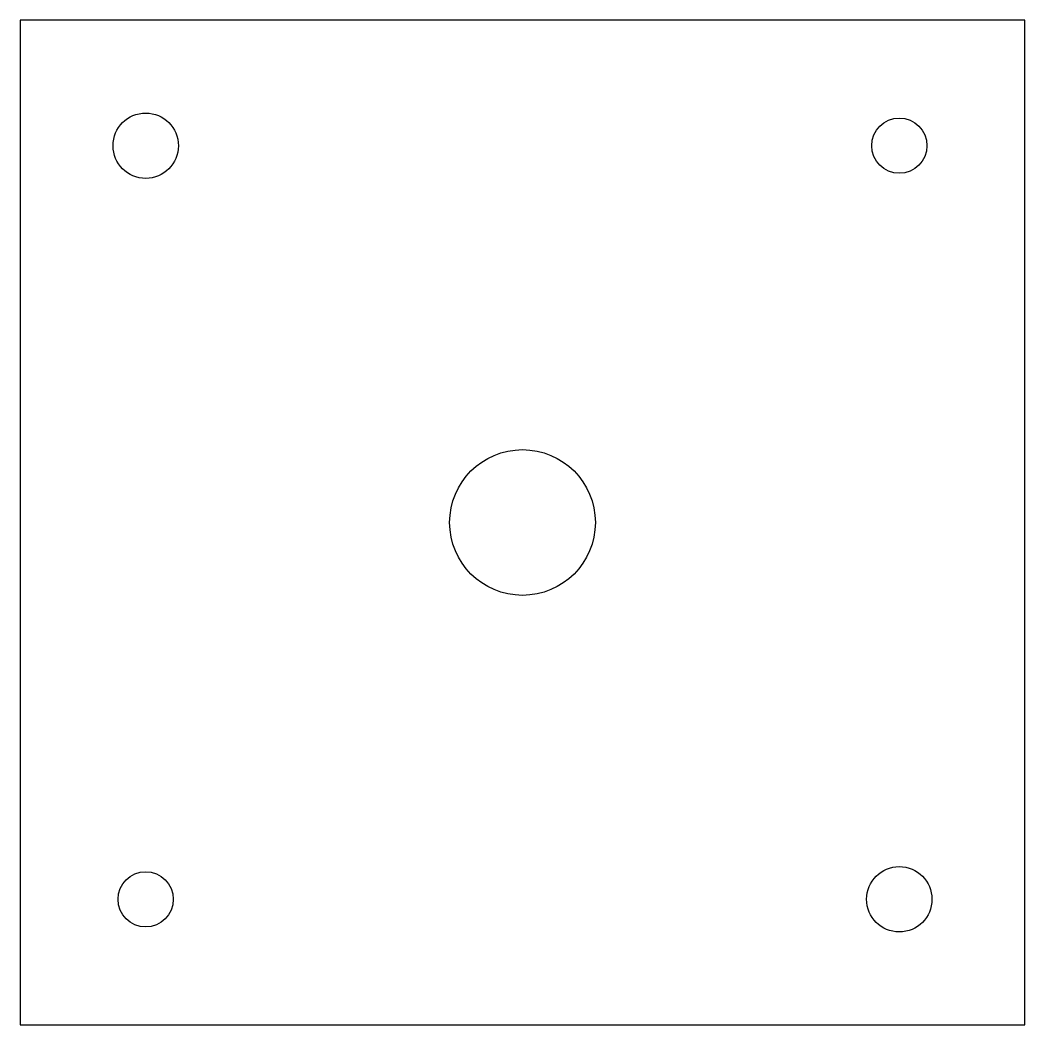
# Model space of a CAD drawing. Header units: millimetres. Extents: x -20 to 20, y -20 to 20.
import ezdxf

# ---------------------------------------------------------------- set-up
doc = ezdxf.new("R2010")
doc.units = ezdxf.units.MM
doc.layers.get('0').update_dxf_attribs({"linetype": 'CONTINUOUS'})

msp = doc.modelspace()

# ---------------------------------------------------------------- linework, layer by layer
msp.add_lwpolyline([(20, -20), (20, 20), (-20, 20), (-20, -20)], close=True)
for centre, radius in [((-15, 15), 1.3), ((15, 15), 1.1), ((0, 0), 2.9), ((-15, -15), 1.1), ((15, -15), 1.3)]:
    msp.add_circle(centre, radius)

doc.saveas('drawing.dxf')
